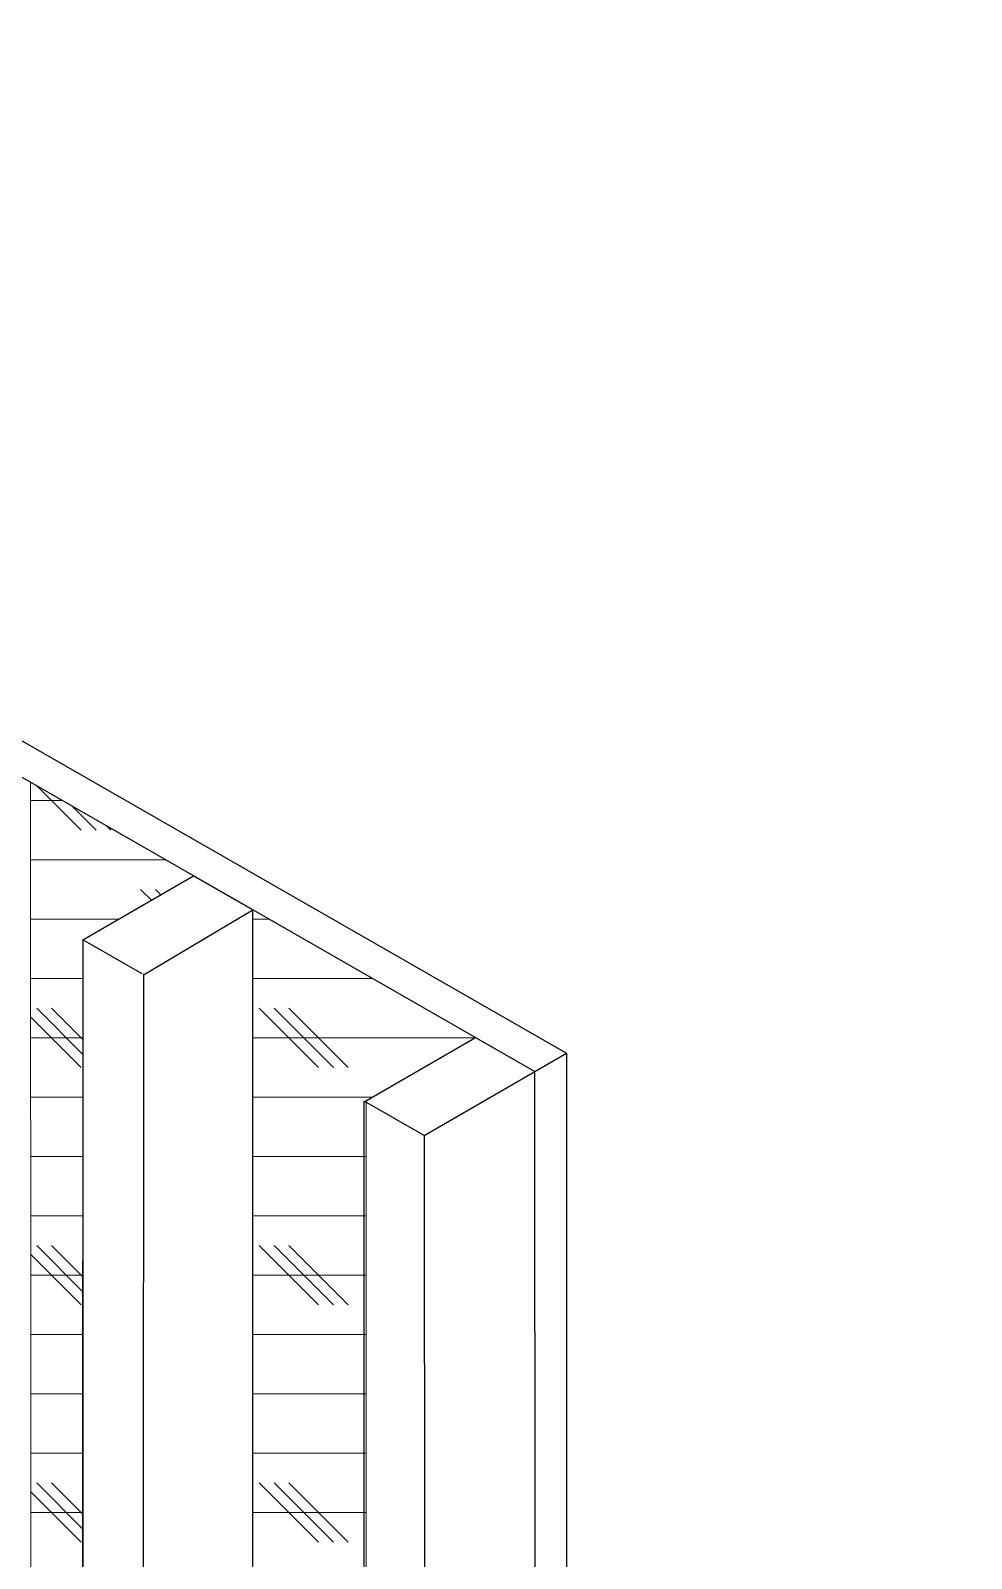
# Model space of a CAD drawing. Header units: inches. Extents: x -20.7 to 76.3, y -55.2 to 19.1.
# Drawn here: x 54.027 to 56.01, y -27.683 to -24.463 of the extents above; entities that cross this region are included whole.
import ezdxf

# ---------------------------------------------------------------- set-up
doc = ezdxf.new("R2010")
doc.units = ezdxf.units.IN
doc.header["$MEASUREMENT"] = 0
for name, color, linetype, lineweight in [('.ATI-HATCH', 7, 'Continuous', 0), ('G-ANNO-TTLB', 7, 'Continuous', 0), ('TYVEK', 7, 'Continuous', 0)]:
    doc.layers.add(name, color=color, linetype=linetype, lineweight=lineweight)

# ---------------------------------------------------------------- blocks, each defined once
blk = doc.blocks.new('Block_669')
at = {"layer": '.ATI-HATCH'}
for points, knots in [([(54.027, -26.0471), (54.027, -26.0471), (54.3706, -26.2441), (54.3706, -26.2441), (54.3706, -26.2441), (54.1373, -26.3792), (54.1373, -26.3792), (54.1373, -26.3792), (54.1342, -31.7896), (54.1342, -31.7896), (54.1342, -31.7896), (54.0297, -31.7351), (54.0297, -31.7351), (54.0297, -31.7351), (54.027, -26.0471), (54.027, -26.0471)], [0, 0, 0, 0, 1, 1, 1, 2, 2, 2, 3, 3, 3, 4, 4, 4, 5, 5, 5, 5]), ([(54.4957, -26.3159), (54.4957, -26.3159), (54.9647, -26.5849), (54.9647, -26.5849), (54.9647, -26.5849), (54.7313, -26.7199), (54.7313, -26.7199), (54.7313, -26.7199), (54.7339, -26.7214), (54.7339, -26.7214), (54.7339, -26.7214), (54.7339, -32.1278), (54.7339, -32.1278), (54.7339, -32.1278), (54.4957, -32.0066), (54.4957, -32.0066), (54.4957, -32.0066), (54.4957, -26.3159), (54.4957, -26.3159)], [0, 0, 0, 0, 1, 1, 1, 2, 2, 2, 3, 3, 3, 4, 4, 4, 5, 5, 5, 6, 6, 6, 6])]:
    blk.add_open_spline(points, degree=3, knots=knots, dxfattribs=at)
at = {"layer": '.ATI-HATCH', "color": 8, "lineweight": 0, "true_color": 0x808080}
for points in [[(54.1337, -26.1479), (54.1337, -26.1479), (54.0407, -26.055), (54.0407, -26.055)], [(54.027, -26.0854), (54.027, -26.0854), (54.0938, -26.0854), (54.0938, -26.0854)], [(54.165, -26.1479), (54.165, -26.1479), (54.114, -26.097), (54.114, -26.097)], [(54.1962, -26.1479), (54.1962, -26.1479), (54.1873, -26.139), (54.1873, -26.139)], [(54.027, -26.2105), (54.027, -26.2105), (54.3119, -26.2105), (54.3119, -26.2105)], [(54.2815, -26.2957), (54.2815, -26.2957), (54.2588, -26.273), (54.2588, -26.273)], [(54.3013, -26.2843), (54.3013, -26.2843), (54.29, -26.273), (54.29, -26.273)], [(54.027, -26.3355), (54.027, -26.3355), (54.2128, -26.3355), (54.2128, -26.3355)], [(54.4957, -26.3355), (54.4957, -26.3355), (54.5299, -26.3355), (54.5299, -26.3355)], [(54.027, -26.4605), (54.027, -26.4605), (54.1373, -26.4605), (54.1373, -26.4605)], [(54.4957, -26.4605), (54.4957, -26.4605), (54.7479, -26.4605), (54.7479, -26.4605)], [(54.1373, -26.6204), (54.1373, -26.6204), (54.0399, -26.5231), (54.0399, -26.5231)], [(54.1373, -26.5891), (54.1373, -26.5891), (54.0712, -26.5231), (54.0712, -26.5231)], [(54.6339, -26.6481), (54.6339, -26.6481), (54.5088, -26.5231), (54.5088, -26.5231)], [(54.6651, -26.6481), (54.6651, -26.6481), (54.5401, -26.5231), (54.5401, -26.5231)], [(54.6964, -26.6481), (54.6964, -26.6481), (54.5713, -26.5231), (54.5713, -26.5231)], [(54.1337, -26.6481), (54.1337, -26.6481), (54.027, -26.5413), (54.027, -26.5413)], [(54.027, -26.5856), (54.027, -26.5856), (54.1373, -26.5856), (54.1373, -26.5856)], [(54.4957, -26.5856), (54.4957, -26.5856), (54.9635, -26.5856), (54.9635, -26.5856)], [(54.027, -26.7106), (54.027, -26.7106), (54.1373, -26.7106), (54.1373, -26.7106)], [(54.4957, -26.7106), (54.4957, -26.7106), (54.7474, -26.7106), (54.7474, -26.7106)], [(54.027, -26.8356), (54.027, -26.8356), (54.1373, -26.8356), (54.1373, -26.8356)], [(54.4957, -26.8356), (54.4957, -26.8356), (54.7339, -26.8356), (54.7339, -26.8356)], [(54.027, -26.9607), (54.027, -26.9607), (54.1373, -26.9607), (54.1373, -26.9607)], [(54.4957, -26.9607), (54.4957, -26.9607), (54.7339, -26.9607), (54.7339, -26.9607)], [(54.1337, -27.1482), (54.1337, -27.1482), (54.027, -27.0415), (54.027, -27.0415)], [(54.1373, -27.1205), (54.1373, -27.1205), (54.0399, -27.0232), (54.0399, -27.0232)], [(54.1373, -27.0893), (54.1373, -27.0893), (54.0712, -27.0232), (54.0712, -27.0232)], [(54.6339, -27.1482), (54.6339, -27.1482), (54.5088, -27.0232), (54.5088, -27.0232)], [(54.6651, -27.1482), (54.6651, -27.1482), (54.5401, -27.0232), (54.5401, -27.0232)], [(54.6964, -27.1482), (54.6964, -27.1482), (54.5713, -27.0232), (54.5713, -27.0232)], [(54.027, -27.0857), (54.027, -27.0857), (54.1373, -27.0857), (54.1373, -27.0857)], [(54.4957, -27.0857), (54.4957, -27.0857), (54.7339, -27.0857), (54.7339, -27.0857)], [(54.027, -27.2108), (54.027, -27.2108), (54.1373, -27.2108), (54.1373, -27.2108)], [(54.4957, -27.2108), (54.4957, -27.2108), (54.7339, -27.2108), (54.7339, -27.2108)], [(54.027, -27.3358), (54.027, -27.3358), (54.1373, -27.3358), (54.1373, -27.3358)], [(54.4957, -27.3358), (54.4957, -27.3358), (54.7339, -27.3358), (54.7339, -27.3358)], [(54.027, -27.4608), (54.027, -27.4608), (54.1373, -27.4608), (54.1373, -27.4608)], [(54.4957, -27.4608), (54.4957, -27.4608), (54.7339, -27.4608), (54.7339, -27.4608)], [(54.1373, -27.6207), (54.1373, -27.6207), (54.0399, -27.5234), (54.0399, -27.5234)], [(54.1373, -27.5894), (54.1373, -27.5894), (54.0712, -27.5234), (54.0712, -27.5234)], [(54.6339, -27.6484), (54.6339, -27.6484), (54.5088, -27.5234), (54.5088, -27.5234)], [(54.6651, -27.6484), (54.6651, -27.6484), (54.5401, -27.5234), (54.5401, -27.5234)], [(54.6964, -27.6484), (54.6964, -27.6484), (54.5713, -27.5234), (54.5713, -27.5234)], [(54.1337, -27.6484), (54.1337, -27.6484), (54.027, -27.5416), (54.027, -27.5416)], [(54.027, -27.5859), (54.027, -27.5859), (54.1373, -27.5859), (54.1373, -27.5859)], [(54.4957, -27.5859), (54.4957, -27.5859), (54.7339, -27.5859), (54.7339, -27.5859)]]:
    blk.add_open_spline(points, degree=3, dxfattribs=at)

msp = doc.modelspace()

# ---------------------------------------------------------------- hatches: boundary and pattern name
at = {"layer": 'G-ANNO-TTLB', "true_color": 0xff00ff, "transparency": 33554687}
h = msp.add_hatch(color=6, dxfattribs=at)
edge = h.paths.add_edge_path()
edge.add_spline(control_points=[(71.8573, -54.9456), (71.8573, -54.9456), (31.1572, -54.9456), (31.1572, -54.9456), (31.1572, -54.9456), (31.1572, -20.8103), (31.1572, -20.8103), (31.1572, -20.8103), (71.8573, -20.8103), (71.8573, -20.8103), (71.8573, -20.8103), (71.8573, -54.9456), (71.8573, -54.9456)], knot_values=[0, 0, 0, 0, 1, 1, 1, 2, 2, 2, 3, 3, 3, 4, 4, 4, 4], degree=3, periodic=0)
edge = h.paths.add_edge_path()
edge.add_spline(control_points=[(31.2823, -20.9353), (31.2823, -20.9353), (31.2823, -54.8205), (31.2823, -54.8205), (31.2823, -54.8205), (71.7322, -54.8205), (71.7322, -54.8205), (71.7322, -54.8205), (71.7322, -20.9353), (71.7322, -20.9353), (71.7322, -20.9353), (31.2823, -20.9353), (31.2823, -20.9353)], knot_values=[0, 0, 0, 0, 1, 1, 1, 2, 2, 2, 3, 3, 3, 4, 4, 4, 4], degree=3, periodic=0)
edge.add_line((31.2823, -20.9353), (31.2823, -20.9353))

# ---------------------------------------------------------------- linework, layer by layer
at = {"layer": 'G-ANNO-TTLB'}
for points in [[(71.8573, -54.9456), (71.8573, -54.9456), (31.1572, -54.9456), (31.1572, -54.9456), (31.1572, -54.9456), (31.1572, -20.8103), (31.1572, -20.8103), (31.1572, -20.8103), (71.8573, -20.8103), (71.8573, -20.8103), (71.8573, -20.8103), (71.8573, -54.9456), (71.8573, -54.9456)], [(31.2823, -20.9353), (31.2823, -20.9353), (31.2823, -54.8205), (31.2823, -54.8205), (31.2823, -54.8205), (71.7322, -54.8205), (71.7322, -54.8205), (71.7322, -54.8205), (71.7322, -20.9353), (71.7322, -20.9353), (71.7322, -20.9353), (31.2823, -20.9353), (31.2823, -20.9353)]]:
    msp.add_open_spline(points, degree=3, knots=[0, 0, 0, 0, 1, 1, 1, 2, 2, 2, 3, 3, 3, 4, 4, 4, 4], dxfattribs=at)
at = {"layer": 'TYVEK', "color": 18, "lineweight": 25, "true_color": 0x000000}
for p, q in [((51.4245, -24.4776), (55.1565, -26.6179)), ((55.1565, -26.6179), (55.1565, -32.3193))]:
    msp.add_line(p, q, dxfattribs=at)
at = {"layer": 'TYVEK', "color": 2, "lineweight": 25, "true_color": 0xffff00}
for p, q in [((51.3577, -24.5162), (55.0897, -26.6566)), ((55.0897, -26.6566), (55.1565, -26.6179))]:
    msp.add_line(p, q, dxfattribs=at)
at = {"layer": 'TYVEK', "color": 33, "lineweight": 25, "true_color": 0xcc9966}
for p, q in [((54.2652, -26.4526), (54.4957, -26.3158)), ((54.4957, -32.0066), (54.4957, -26.3158)), ((54.1373, -26.3792), (54.1373, -32.0732)), ((54.2652, -26.4509), (54.2623, -32.1457)), ((54.8564, -26.7916), (55.0897, -26.6566)), ((55.0923, -32.3565), (55.0897, -26.6566)), ((54.7296, -26.7193), (54.7266, -32.4139)), ((54.8564, -26.7916), (54.8589, -32.4915))]:
    msp.add_line(p, q, dxfattribs=at)
for points in [[(54.2623, -26.4509), (54.1373, -26.3792), (54.3706, -26.2441), (54.4957, -26.3158)], [(54.8564, -26.7916), (54.7313, -26.7199), (54.9647, -26.5849), (55.0897, -26.6566)]]:
    msp.add_lwpolyline(points, dxfattribs=at)

# ---------------------------------------------------------------- block references
at = {"layer": '.ATI-HATCH'}
msp.add_blockref('Block_669', (0, 0), dxfattribs=at)

doc.saveas('drawing.dxf')
